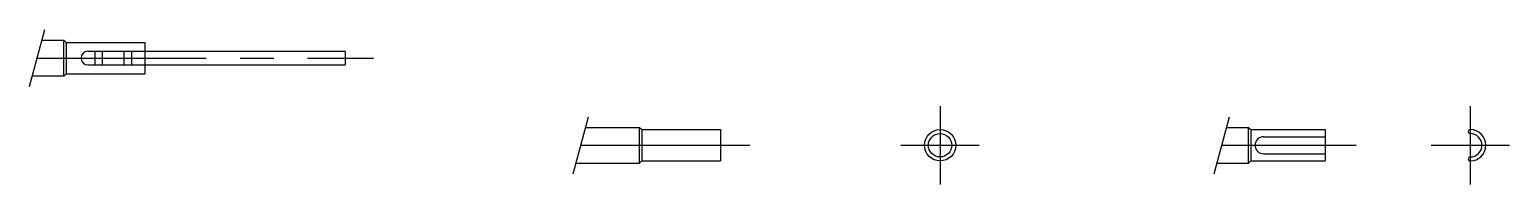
# Model space of a CAD drawing. Extents: x 11 to 176, y 10 to 138.
# Drawn here: x 107 to 176.5, y 91.3 to 98.6 of the extents above; entities outside this region: 2.
import ezdxf

# ---------------------------------------------------------------- set-up
doc = ezdxf.new("R2010")
doc.units = 0
doc.header["$LTSCALE"] = 0.25
doc.linetypes.add('CENTER', pattern=[50.8, 31.75, -6.35, 6.35, -6.35])
doc.linetypes.add('PHANTOM', pattern=[63.5, 31.75, -6.35, 6.35, -6.35, 6.35, -6.35])
doc.layers.get('0').update_dxf_attribs({"linetype": 'CONTINUOUS'})
doc.layers.add('CENTER', color=1, linetype='CENTER')
doc.styles.get("Standard").update_dxf_attribs({"font": 'txt', "bigfont": 'BIGFONT'})

msp = doc.modelspace()

# ---------------------------------------------------------------- linework, layer by layer
at = {"color": 3, "linetype": 'PHANTOM'}
for p, q in [((106.994, 95.871), (107.712, 98.551)), ((132.524, 91.771), (133.242, 94.451)), ((162.632, 91.771), (163.35, 94.451))]:
    msp.add_line(p, q, dxfattribs=at)
for p, q in [((107.578, 98.051), (108.605, 98.051)), ((108.605, 96.371), (108.605, 98.051)), ((108.605, 98.051), (108.71, 97.946)), ((108.71, 97.946), (108.71, 96.476)), ((108.71, 97.946), (112.41, 97.946)), ((109.73, 97.531), (121.81, 97.531)), ((112.41, 97.946), (112.41, 97.531)), ((121.81, 97.531), (121.81, 96.891)), ((109.73, 96.891), (121.81, 96.891)), ((112.41, 96.891), (112.41, 96.476)), ((107.128, 96.371), (108.605, 96.371)), ((108.605, 96.371), (108.71, 96.476)), ((108.71, 96.476), (112.41, 96.476)), ((133.108, 93.951), (135.641, 93.951)), ((135.641, 92.271), (135.641, 93.951)), ((135.641, 93.951), (135.746, 93.846)), ((135.746, 93.846), (139.446, 93.846)), ((135.746, 93.846), (135.746, 92.376)), ((139.446, 93.846), (139.446, 92.376)), ((163.216, 93.951), (164.244, 93.951)), ((164.244, 92.271), (164.244, 93.951)), ((164.244, 93.951), (164.349, 93.846)), ((164.349, 93.846), (167.849, 93.846)), ((164.349, 93.846), (164.349, 92.376)), ((167.849, 93.846), (167.849, 92.376)), ((164.949, 93.511), (167.849, 93.511)), ((164.949, 92.711), (167.849, 92.711)), ((132.658, 92.271), (135.641, 92.271)), ((135.641, 92.271), (135.746, 92.376)), ((135.746, 92.376), (139.446, 92.376)), ((162.766, 92.271), (164.244, 92.271)), ((164.244, 92.271), (164.349, 92.376)), ((164.349, 92.376), (167.849, 92.376))]:
    msp.add_line(p, q)
at = {"color": 3}
for p, q in [((110.057, 97.531), (110.057, 96.891)), ((110.407, 97.531), (110.407, 96.891)), ((111.424, 97.531), (111.424, 96.891)), ((111.774, 97.531), (111.774, 96.891)), ((112.41, 97.531), (112.41, 96.891))]:
    msp.add_line(p, q, dxfattribs=at)
for radius in [0.735, 0.55]:
    msp.add_circle((149.758, 93.111), radius)
for centre, radius, start, end in [((109.73, 97.211), 0.32, 90, 270), ((174.656, 93.753), 0.0925, 90, 270), ((174.656, 93.111), 0.735, 270, 90), ((164.949, 93.111), 0.4, 90, 270), ((174.656, 93.111), 0.55, 270, 90), ((174.656, 92.468), 0.0925, 90, 270)]:
    msp.add_arc(centre, radius, start, end)
at = {"layer": 'CENTER', "color": 1, "linetype": 'CENTER'}
for p, q in [((107.353, 97.211), (123.151, 97.211)), ((149.758, 94.951), (149.758, 91.271)), ((174.656, 94.951), (174.656, 91.271)), ((132.883, 93.111), (141.091, 93.111)), ((147.918, 93.111), (151.598, 93.111)), ((162.991, 93.111), (169.3, 93.111)), ((172.816, 93.111), (176.496, 93.111))]:
    msp.add_line(p, q, dxfattribs=at)

# ---------------------------------------------------------------- texts
for p in [(10, 25), (10, 10)]:
    msp.add_text('NR60', height=4).set_placement(p)

doc.saveas('drawing.dxf')
